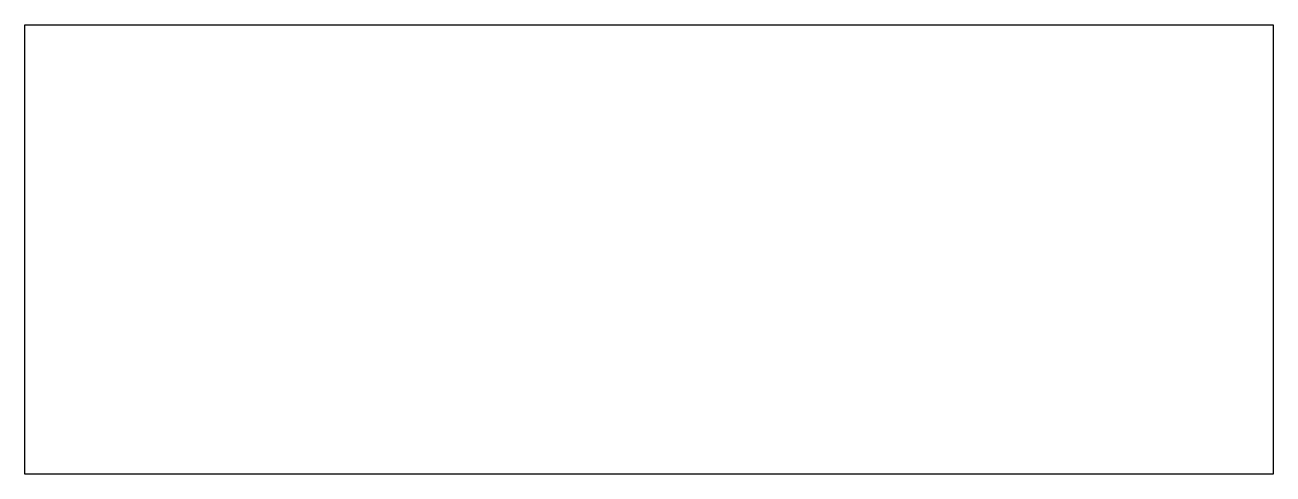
# Model space of a CAD drawing. Header units: millimetres. Extents: x -12 to 318, y -88 to 31.
import ezdxf

# ---------------------------------------------------------------- set-up
doc = ezdxf.new("R2010")
doc.units = ezdxf.units.MM

msp = doc.modelspace()

# ---------------------------------------------------------------- linework, layer by layer
for p, q in [((-12.5, -88.2), (-12.5, 31.05)), ((-12.5, 31.05), (318.4, 31.05)), ((318.4, 31.05), (318.4, -88.2)), ((318.4, -88.2), (-12.5, -88.2))]:
    msp.add_line(p, q)

doc.saveas('drawing.dxf')
